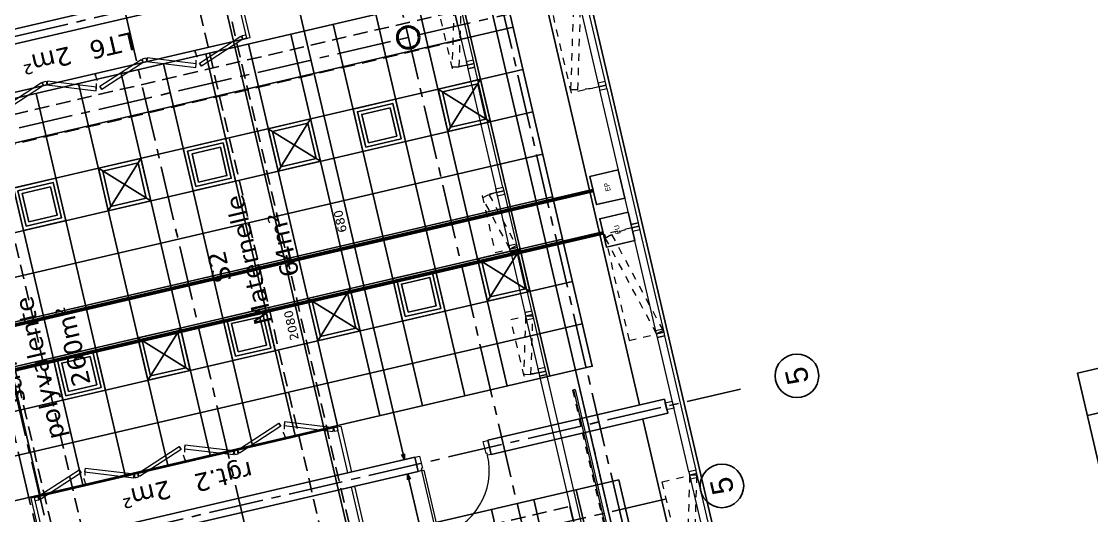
# Model space of a CAD drawing. Header units: metres. Extents: x -49 to 867749, y -579737 to 170817.
# Drawn here: x 867387.29 to 867402.02, y -409032.37 to -409025.56 of the extents above; entities that cross this region are included whole.
import ezdxf
from ezdxf.enums import TextEntityAlignment as Align

# ---------------------------------------------------------------- set-up
doc = ezdxf.new("R2010")
doc.units = ezdxf.units.M
doc.header["$MEASUREMENT"] = 0
doc.header["$PDMODE"] = 3
doc.header["$PDSIZE"] = 0.1
for name, pattern in [('01', [0.15, 0.1, -0.05]), ('02', [0.28, 0.2, -0.08]), ('AXES2', [1.125, 0.75, -0.125, 0.125, -0.125]), ('CACHE2', [0.1875, 0.125, -0.0625]), ('POINTILLE', [0.25, 0, -0.25])]:
    doc.linetypes.add(name, pattern=pattern)
for name, color, linetype in [('00-AXE-0.00', 14, 'AXES2'), ('01-CLOISON-0.25', 3, 'Continuous'), ('01-DOUBLAGE-0.0x', 6, 'Continuous'), ('01-SANITAIRE-0.15', 44, 'Continuous'), ('02-VU-CACHE-02-0.10', 133, '02'), ('06-COT-50&100-0.20', 2, 'Continuous'), ('06-TXT-DIVERS-0.20', 70, 'Continuous'), ('06-TXT-ETIQUETTES SURFACES', 210, 'Continuous'), ('07-PLAFONDS-0.13', 5, 'Continuous'), ('08-VU-0.08', 56, 'Continuous'), ('08-VU-0.13', 44, 'Continuous')]:
    doc.layers.add(name, color=color, linetype=linetype)
doc.layers.add('01-BETON-0.40', color=4, linetype='Continuous', lineweight=40)
doc.layers.add('01-MEN-CP-0.15', color=2, linetype='Continuous', lineweight=18)
doc.styles.add('COT', font='verdana.ttf')
doc.styles.add('locaux 100', font='verdana.ttf', dxfattribs={"height": 0.22})
doc.styles.add('locaux 20', font='verdana.ttf', dxfattribs={"height": 0.07})
doc.styles.get("Standard").update_dxf_attribs({"font": 'arial.ttf'})
doc.dimstyles.new('COT50', dxfattribs={"dimtxt": 0.12, "dimasz": 0.08, "dimexe": 0.05, "dimexo": 0, "dimgap": 0.05, "dimtad": 1, "dimdec": 0, "dimlfac": 100, "dimzin": 0, "dimdsep": 46, "dimtxsty": 'COT', "dimblk": 'OPEN30', "dimcen": 0.04, "dimdle": 0.05, "dimclrd": 256, "dimclre": 256, "dimclrt": 6, "dimadec": 0, "dimazin": 0, "dimtm": 1e-09, "dimtfac": 1, "dimtdec": 0, "dimtmove": 1, "dimatfit": 0, "dimldrblk": 'OPEN30', "dimfxl": 0.05, "dimfxlon": 1, "dimtolj": 1, "dimtzin": 0, "dimlwd": -1, "dimlwe": -1, "dimarcsym": 0})

# ---------------------------------------------------------------- blocks, each defined once
blk = doc.blocks.new('fen150')
at = {"linetype": '01'}
blk.add_lwpolyline([(-1.55, 0), (-1.55, 0.388), (-0.05, 0.388), (-0.05, 0)], dxfattribs=at)
blk.add_lwpolyline([(-1.525, 0.292), (-0.076, -0.097), (-0.05, 0), (-1.499, 0.388)], close=True, dxfattribs=at)
for points in [[(-1.6, -0.1), (-1.55, -0.1), (-1.55, 0), (-1.6, 0)], [(-1.55, -0.1), (-1.5, -0.1), (-1.5, 0), (-1.55, 0)], [(-0.05, -0.1), (0, -0.1), (0, 0), (-0.05, 0)], [(-1.55, -0.1), (-0.05, -0.1), (-0.05, 0), (-1.55, 0)], [(-0.1, -0.1), (-0.05, -0.1), (-0.05, 0), (-0.1, 0)]]:
    blk.add_lwpolyline(points, close=True)
blk.add_arc((-0.05, 0), 1.5, 165, 180, dxfattribs=at)
blk = doc.blocks.new('_Open30')
at = {"color": 0, "linetype": 'ByBlock', "lineweight": -2}
for p, q in [((-1, 0.27), (0, 0)), ((0, 0), (-1, -0.27)), ((0, 0), (-1, 0))]:
    blk.add_line(p, q, dxfattribs=at)
blk = doc.blocks.new('*D165')
at = {"layer": '06-COT-50&100-0.20', "transparency": 16777216}
for p, q in [((867392.653, -409031.785), (867392.555, -409031.808)), ((867394.129, -409038.341), (867392.622, -409031.875)), ((867394.099, -409038.43), (867394.196, -409038.408))]:
    blk.add_line(p, q, dxfattribs=at)
at = {"layer": 'Defpoints', "color": 0, "transparency": 16777216}
for p in [(867392.604, -409031.797), (867392.75, -409031.763), (867393.466, -409038.578)]:
    blk.add_point(p, dxfattribs=at)
at = {"layer": '06-COT-50&100-0.20', "transparency": 16777216, "xscale": 0.08, "yscale": 0.08, "zscale": 0.08}
for p, rotation in [((867392.604, -409031.797), 103.1212703830424), ((867394.148, -409038.419), 283.1212703830424)]:
    blk.add_blockref('_Open30', p, dxfattribs=dict(at, rotation=rotation))
at = {"layer": '06-COT-50&100-0.20', "color": 6, "transparency": 16777216, "insert": (867393.266, -409035.133), "char_height": 0.12, "attachment_point": 5, "rotation": 103.1213, "style": 'COT'}
blk.add_mtext('\\A1;680', dxfattribs=at)
blk = doc.blocks.new('*D166')
at = {"layer": '06-COT-50&100-0.20', "transparency": 16777216}
for p, q in [((867391.064, -409024.97), (867390.967, -409024.992)), ((867392.54, -409031.524), (867391.033, -409025.059)), ((867392.607, -409031.59), (867392.51, -409031.613))]:
    blk.add_line(p, q, dxfattribs=at)
at = {"layer": 'Defpoints', "color": 0, "transparency": 16777216}
for p in [(867391.162, -409024.947), (867391.015, -409024.981), (867392.705, -409031.568)]:
    blk.add_point(p, dxfattribs=at)
at = {"layer": '06-COT-50&100-0.20', "transparency": 16777216, "xscale": 0.08, "yscale": 0.08, "zscale": 0.08}
for p, rotation in [((867391.015, -409024.981), 103.1212703830424), ((867392.559, -409031.602), 283.1212703830424)]:
    blk.add_blockref('_Open30', p, dxfattribs=dict(at, rotation=rotation))
at = {"layer": '06-COT-50&100-0.20', "color": 6, "transparency": 16777216, "insert": (867391.677, -409028.317), "char_height": 0.12, "attachment_point": 5, "rotation": 103.1213, "style": 'COT'}
blk.add_mtext('\\A1;680', dxfattribs=at)
blk = doc.blocks.new('Eclairage-Pl-60x60')
for p, q in [((-0.3, 0.3), (0.3, -0.3)), ((-0.3, -0.3), (0.3, 0.3))]:
    blk.add_line(p, q)
for points in [[(-0.3, -0.3), (0.3, -0.3), (0.3, 0.3), (-0.3, 0.3)], [(-0.25, -0.25), (0.25, -0.25), (0.25, 0.25), (-0.25, 0.25)]]:
    blk.add_lwpolyline(points, close=True)
blk = doc.blocks.new('P90-20')
at = {"linetype": 'Continuous'}
for points in [[(-0.05, 0.929), (-0.05, 0), (-0.08, 0), (-0.08, 0.929)], [(-0.965, -0.03), (-0.965, -0.2), (-1.03, -0.2), (-1.03, 0), (-0.98, 0), (-0.98, -0.03)], [(0, 0), (0, -0.2), (-0.065, -0.2), (-0.065, -0.03), (-0.05, -0.03), (-0.05, 0)]]:
    blk.add_lwpolyline(points, close=True, dxfattribs=at)
blk.add_arc((-0.043, -0.006), 0.937, 92.2388, 179.6062, dxfattribs=at)
at = {"linetype": 'Continuous', "text_generation_flag": 6}
blk.add_attdef('TEXTE', text='', height=0.08, rotation=90, dxfattribs=at).set_placement((-0.188, 0.469), align=Align.CENTER)
blk = doc.blocks.new('fen80')
at = {"linetype": '01'}
blk.add_lwpolyline([(0.849, 0.11), (0.076, -0.097), (0.05, 0), (0.823, 0.207)], close=True, dxfattribs=at)
blk.add_lwpolyline([(0.85, 0), (0.85, 0.207), (0.05, 0.207), (0.05, 0)], dxfattribs=at)
for points in [[(0.05, -0.1), (0, -0.1), (0, 0), (0.05, 0)], [(0.1, -0.1), (0.05, -0.1), (0.05, 0), (0.1, 0)], [(0.85, -0.1), (0.05, -0.1), (0.05, 0), (0.85, 0)], [(0.85, -0.1), (0.8, -0.1), (0.8, 0), (0.85, 0)], [(0.9, -0.1), (0.85, -0.1), (0.85, 0), (0.9, 0)]]:
    blk.add_lwpolyline(points, close=True)
blk.add_arc((0.05, 0), 0.8, 0, 14.9998, dxfattribs=at)
blk = doc.blocks.new('*D843')
at = {"layer": '06-COT-50&100-0.20', "transparency": 16777216}
for p, q in [((867388.705, -409019.608), (867388.802, -409019.585)), ((867393.457, -409039.774), (867388.771, -409019.674)), ((867393.426, -409039.863), (867393.523, -409039.841))]:
    blk.add_line(p, q, dxfattribs=at)
at = {"layer": 'Defpoints', "color": 0, "transparency": 16777216}
for p in [(867388.753, -409019.597), (867387.7, -409019.842), (867393.042, -409039.953)]:
    blk.add_point(p, dxfattribs=at)
at = {"layer": '06-COT-50&100-0.20', "transparency": 16777216, "xscale": 0.08, "yscale": 0.08, "zscale": 0.08}
for p, rotation in [((867388.753, -409019.597), 103.1212703830424), ((867393.475, -409039.852), 283.1212703830424)]:
    blk.add_blockref('_Open30', p, dxfattribs=dict(at, rotation=rotation))
at = {"layer": '06-COT-50&100-0.20', "color": 6, "transparency": 16777216, "insert": (867391.004, -409029.75), "char_height": 0.12, "attachment_point": 5, "rotation": 103.1213, "style": 'COT'}
blk.add_mtext('\\A1;2080', dxfattribs=at)

msp = doc.modelspace()

# ---------------------------------------------------------------- linework, layer by layer
at = {"layer": '00-AXE-0.00'}
for p, q in [((867401.698, -409058.806), (867387.654, -408998.554)), ((867400.665, -409060.323), (867386.62, -409000.071)), ((867394.24, -409060.853), (867380.195, -409000.601)), ((867397.044, -409061.167), (867382.999, -409000.915)), ((867394.31, -409061.804), (867380.266, -409001.552)), ((867395.594, -409023.811), (867380.907, -409027.234)), ((867394.561, -409025.328), (867379.874, -409028.751)), ((867397.183, -409030.627), (867382.496, -409034.05)), ((867396.15, -409032.143), (867381.463, -409035.567))]:
    msp.add_line(p, q, dxfattribs=at)
at = {"layer": '00-AXE-0.00', "linetype": 'Continuous'}
for centre in [(867397.962, -409030.445), (867396.929, -409031.962)]:
    msp.add_circle(centre, 0.3, dxfattribs=at)
at = {"layer": '01-BETON-0.40'}
msp.add_circle((867392.613, -409025.782), 0.15, dxfattribs=at)
at = {"layer": '01-CLOISON-0.25'}
for points in [[(867391.116, -409024.752), (867391.162, -409024.947), (867384.291, -409026.548), (867384.245, -409026.354)], [(867396.138, -409030.768), (867393.708, -409031.334), (867393.753, -409031.529), (867396.183, -409030.962)], [(867392.75, -409031.763), (867392.705, -409031.568), (867385.834, -409033.169), (867385.879, -409033.364)]]:
    msp.add_lwpolyline(points, close=True, dxfattribs=at)
at = {"layer": '01-DOUBLAGE-0.0x', "linetype": 'POINTILLE', "ltscale": 0.1}
msp.add_lwpolyline([(867394.91, -409030.635), (867394.876, -409030.643), (867395.858, -409034.855), (867395.955, -409034.833), (867394.973, -409030.621)], dxfattribs=at)
at = {"layer": '01-MEN-CP-0.15'}
for points in [[(867390.238, -409025.162), (867390.386, -409025.795), (867390.435, -409025.784), (867390.287, -409025.151)], [(867390.31, -409025.765), (867390.337, -409025.806), (867389.768, -409026.178), (867389.74, -409026.136)], [(867390.375, -409025.746), (867390.386, -409025.795), (867390.337, -409025.806), (867390.326, -409025.758)], [(867388.937, -409026.085), (867388.964, -409026.126), (867388.395, -409026.498), (867388.367, -409026.456)], [(867389.001, -409026.066), (867389.013, -409026.115), (867388.964, -409026.126), (867388.953, -409026.078)], [(867389.019, -409026.065), (867389.013, -409026.115), (867389.688, -409026.197), (867389.694, -409026.147)], [(867393.916, -409027.848), (867393.53, -409026.192), (867393.433, -409026.215), (867393.819, -409027.87)], [(867387.564, -409026.405), (867387.591, -409026.447), (867387.021, -409026.818), (867386.994, -409026.776)], [(867387.628, -409026.387), (867387.64, -409026.435), (867387.591, -409026.447), (867387.58, -409026.398)], [(867387.646, -409026.386), (867387.64, -409026.435), (867388.315, -409026.517), (867388.321, -409026.467)], [(867395.345, -409026.487), (867395.776, -409028.336), (867395.679, -409028.359), (867395.248, -409026.51)], [(867394.023, -409028.747), (867394.216, -409029.575), (867394.314, -409029.552), (867394.121, -409028.724)], [(867396.14, -409029.894), (867396.571, -409031.745), (867396.474, -409031.767), (867396.042, -409029.917)], [(867394.42, -409030.451), (867394.935, -409032.657), (867395.032, -409032.634), (867394.518, -409030.428)], [(867396.247, -409030.794), (867396.269, -409030.891), (867396.172, -409030.914), (867396.149, -409030.816)], [(867390.288, -409031.512), (867390.261, -409031.47), (867390.831, -409031.098), (867390.858, -409031.14)], [(867391.58, -409031.211), (867391.585, -409031.161), (867390.91, -409031.08), (867390.904, -409031.129)], [(867391.646, -409031.199), (867391.634, -409031.15), (867391.585, -409031.161), (867391.597, -409031.21)], [(867391.782, -409031.783), (867391.634, -409031.15), (867391.683, -409031.139), (867391.83, -409031.772)], [(867388.915, -409031.832), (867388.888, -409031.79), (867389.457, -409031.418), (867389.485, -409031.46)], [(867390.206, -409031.531), (867390.212, -409031.481), (867389.537, -409031.4), (867389.531, -409031.45)], [(867390.272, -409031.519), (867390.261, -409031.47), (867390.212, -409031.481), (867390.224, -409031.53)], [(867387.542, -409032.152), (867387.515, -409032.11), (867388.084, -409031.739), (867388.111, -409031.78)], [(867388.833, -409031.851), (867388.839, -409031.801), (867388.164, -409031.72), (867388.158, -409031.77)], [(867388.899, -409031.839), (867388.888, -409031.79), (867388.839, -409031.801), (867388.85, -409031.85)], [(867391.827, -409031.978), (867391.975, -409032.611), (867392.023, -409032.599), (867391.876, -409031.966)], [(867387.613, -409032.755), (867387.466, -409032.121), (867387.417, -409032.133), (867387.565, -409032.766)], [(867387.477, -409032.17), (867387.466, -409032.121), (867387.515, -409032.11), (867387.526, -409032.159)]]:
    msp.add_lwpolyline(points, close=True, dxfattribs=at)
msp.add_lwpolyline([(867394.91, -409030.635), (867395.387, -409032.682), (867395.368, -409032.686), (867394.891, -409030.64)], dxfattribs=at)
at = {"layer": '01-MEN-CP-0.15', "linetype": '01', "ltscale": 0.5}
for centre, start, end in [((867390.337, -409025.806), 193.1213, 213.1213), ((867389.013, -409026.115), 353.1213, 13.1213), ((867387.64, -409026.435), 353.1213, 13.1213), ((867388.964, -409026.126), 193.1213, 213.1213), ((867390.261, -409031.47), 13.1213, 33.1213), ((867391.585, -409031.161), 173.1213, 193.1213), ((867388.888, -409031.79), 13.1213, 33.1213), ((867390.212, -409031.481), 173.1213, 193.1213), ((867387.515, -409032.11), 13.1213, 33.1213), ((867388.839, -409031.801), 173.1213, 193.1213)]:
    msp.add_arc(centre, 0.68, start, end, dxfattribs=at)
at = {"layer": '01-SANITAIRE-0.15', "linetype": '02'}
msp.add_lwpolyline([(867397.937, -409052.804), (867396.035, -409044.645), (867393.875, -409043.151), (867386.021, -409009.458), (867385.482, -409009.123), (867377.75, -409010.925), (867377.415, -409011.464), (867378.506, -409016.144), (867378.116, -409016.235), (867376.987, -409011.394), (867377.497, -409010.573), (867385.553, -409008.696), (867386.373, -409009.206), (867394.229, -409042.91), (867396.39, -409044.404), (867398.444, -409053.216), (867397.552, -409054.651), (867392.356, -409055.862), (867392.265, -409055.472), (867397.299, -409054.299), (867398.017, -409053.145)], dxfattribs=at)
msp.add_lwpolyline([(867397.376, -409053.039), (867395.504, -409045.007), (867389.677, -409040.978), (867382.633, -409010.761), (867382.095, -409010.426), (867378.35, -409011.299), (867378.015, -409011.838), (867378.992, -409016.03), (867378.603, -409016.121), (867377.588, -409011.767), (867378.098, -409010.947), (867382.165, -409009.999), (867382.985, -409010.509), (867390.031, -409040.737), (867395.858, -409044.766), (867397.803, -409053.11), (867397.173, -409054.123), (867392.22, -409055.277), (867392.129, -409054.888), (867396.921, -409053.771)], close=True, dxfattribs=at)
at = {"layer": '01-SANITAIRE-0.15'}
for points in [[(867395.594, -409027.996), (867395.594, -409027.996), (867395.503, -409027.606), (867395.503, -409027.606), (867395.113, -409027.697), (867395.113, -409027.697), (867395.204, -409028.086), (867395.204, -409028.086)], [(867395.73, -409028.58), (867395.73, -409028.58), (867395.639, -409028.19), (867395.639, -409028.19), (867395.249, -409028.281), (867395.249, -409028.281), (867395.34, -409028.671), (867395.34, -409028.671)]]:
    msp.add_lwpolyline(points, close=True, dxfattribs=at)
at = {"layer": '01-SANITAIRE-0.15', "linetype": 'AXES2', "const_width": 0.05}
msp.add_lwpolyline([(867381.101, -409031.168), (867395.159, -409027.892)], dxfattribs=at)
at = {"layer": '01-SANITAIRE-0.15', "linetype": 'CACHE2', "const_width": 0.05}
msp.add_lwpolyline([(867381.237, -409031.753), (867395.295, -409028.476)], dxfattribs=at)
at = {"layer": '02-VU-CACHE-02-0.10'}
for points in [[(867383.475, -409028.117), (867383.384, -409027.728), (867393.25, -409025.428), (867393.34, -409025.818)], [(867385.064, -409034.933), (867384.973, -409034.543), (867394.838, -409032.244), (867394.929, -409032.633)]]:
    msp.add_lwpolyline(points, close=True, dxfattribs=at)
at = {"layer": '07-PLAFONDS-0.13'}
for p, q in [((867394.56, -409030.45), (867393.334, -409025.191)), ((867393.975, -409030.587), (867392.749, -409025.328)), ((867393.391, -409030.723), (867392.165, -409025.464)), ((867394.054, -409025.64), (867385.289, -409027.683)), ((867392.807, -409030.859), (867391.581, -409025.6)), ((867392.222, -409030.995), (867390.996, -409025.736)), ((867391.054, -409031.268), (867389.828, -409026.009)), ((867391.638, -409031.132), (867390.412, -409025.873)), ((867390.469, -409031.404), (867389.243, -409026.145)), ((867394.191, -409026.224), (867385.426, -409028.267)), ((867389.885, -409031.54), (867388.659, -409026.281)), ((867389.301, -409031.676), (867388.075, -409026.417)), ((867388.716, -409031.813), (867387.49, -409026.554)), ((867388.132, -409031.949), (867386.906, -409026.69)), ((867394.327, -409026.808), (867385.562, -409028.851)), ((867387.548, -409032.085), (867386.322, -409026.826)), ((867394.463, -409027.393), (867385.698, -409029.436)), ((867394.599, -409027.977), (867385.834, -409030.02)), ((867394.735, -409028.561), (867385.97, -409030.604)), ((867394.872, -409029.146), (867386.107, -409031.189)), ((867409.557, -409029.22), (867401.961, -409030.991)), ((867395.008, -409029.73), (867386.243, -409031.773)), ((867396.15, -409037.274), (867394.924, -409032.015)), ((867395.566, -409037.41), (867394.34, -409032.151)), ((867394.982, -409037.546), (867393.756, -409032.287))]:
    msp.add_line(p, q, dxfattribs=at)
for points in [[(867386.379, -409032.357), (867385.153, -409027.098), (867393.918, -409025.055), (867395.144, -409030.314)], [(867403.05, -409035.666), (867401.824, -409030.407), (867409.421, -409028.636), (867410.647, -409033.895)], [(867387.97, -409039.181), (867386.744, -409033.922), (867395.509, -409031.879), (867396.735, -409037.138)]]:
    msp.add_lwpolyline(points, close=True, dxfattribs=at)
at = {"layer": '07-PLAFONDS-0.13', "color": 1}
for points in [[(867391.989, -409027.353), (867391.853, -409026.769), (867392.438, -409026.633), (867392.574, -409027.217)], [(867392.027, -409027.293), (867391.913, -409026.806), (867392.4, -409026.693), (867392.514, -409027.18)], [(867392.064, -409027.233), (867391.973, -409026.843), (867392.363, -409026.753), (867392.454, -409027.142)], [(867389.652, -409027.898), (867389.516, -409027.314), (867390.1, -409027.177), (867390.236, -409027.762)], [(867389.689, -409027.838), (867389.576, -409027.351), (867390.063, -409027.237), (867390.176, -409027.724)], [(867389.727, -409027.778), (867389.636, -409027.388), (867390.026, -409027.297), (867390.116, -409027.687)], [(867387.315, -409028.443), (867387.179, -409027.858), (867387.763, -409027.722), (867387.899, -409028.307)], [(867387.352, -409028.383), (867387.239, -409027.896), (867387.726, -409027.782), (867387.839, -409028.269)], [(867387.389, -409028.323), (867387.299, -409027.933), (867387.688, -409027.842), (867387.779, -409028.232)], [(867392.534, -409029.69), (867392.398, -409029.106), (867392.982, -409028.97), (867393.119, -409029.554)], [(867392.572, -409029.63), (867392.458, -409029.143), (867392.945, -409029.03), (867393.059, -409029.517)], [(867392.609, -409029.57), (867392.518, -409029.181), (867392.908, -409029.09), (867392.998, -409029.48)], [(867390.197, -409030.235), (867390.061, -409029.651), (867390.645, -409029.515), (867390.781, -409030.099)], [(867390.234, -409030.175), (867390.121, -409029.688), (867390.608, -409029.575), (867390.721, -409030.062)], [(867390.272, -409030.115), (867390.181, -409029.726), (867390.57, -409029.635), (867390.661, -409030.024)], [(867387.86, -409030.78), (867387.723, -409030.196), (867388.308, -409030.06), (867388.444, -409030.644)], [(867387.897, -409030.72), (867387.783, -409030.233), (867388.27, -409030.12), (867388.384, -409030.607)], [(867387.934, -409030.66), (867387.843, -409030.27), (867388.233, -409030.18), (867388.324, -409030.569)]]:
    msp.add_lwpolyline(points, close=True, dxfattribs=at)
at = {"layer": '08-VU-0.08'}
msp.add_line((867396.948, -409039.094), (867392.227, -409018.838), dxfattribs=at)
at = {"layer": '08-VU-0.13'}
for p, q in [((867397.971, -409037.528), (867393.249, -409017.273)), ((867395.797, -409030.847), (867394.254, -409024.226)), ((867386.218, -409026.767), (867390.405, -409025.791)), ((867387.466, -409032.121), (867391.634, -409031.15)), ((867397.386, -409037.664), (867395.842, -409031.042))]:
    msp.add_line(p, q, dxfattribs=at)

# ---------------------------------------------------------------- block references
at = {"layer": '01-MEN-CP-0.15'}
for name, p, rotation in [('fen150', (867394.885, -409024.952), 103.1212703798635), ('fen80', (867394.023, -409028.747), 103.121270379485), ('P90-20', (867392.75, -409031.763), 193.1212703823545), ('fen150', (867396.474, -409031.767), 103.1212703798635)]:
    msp.add_blockref(name, p, dxfattribs=dict(at, rotation=rotation))
at = {"layer": '01-MEN-CP-0.15', "xscale": -1}
for name, p, rotation in [('fen80', (867393.229, -409025.338), 103.1212703794849), ('fen150', (867396.042, -409029.917), 103.1212703798636), ('fen80', (867394.216, -409029.575), 103.1212703863595)]:
    msp.add_blockref(name, p, dxfattribs=dict(at, rotation=rotation))
at = {"layer": '07-PLAFONDS-0.13', "rotation": 103.1212703798635}
for p in [(867393.382, -409026.72), (867391.045, -409027.265), (867388.707, -409027.81), (867393.927, -409029.058), (867391.59, -409029.603), (867389.252, -409030.147)]:
    msp.add_blockref('Eclairage-Pl-60x60', p, dxfattribs=at)

# ---------------------------------------------------------------- texts
at = {"layer": '00-AXE-0.00'}
for p in [(867397.962, -409030.445), (867396.929, -409031.962)]:
    msp.add_text('5', height=0.3, rotation=103.1213, dxfattribs=at).set_placement(p, align=Align.MIDDLE_CENTER)
at = {"layer": '01-SANITAIRE-0.15', "char_height": 0.07, "width": 0.15887, "attachment_point": 5, "rotation": 103.1213, "style": 'locaux 20'}
for s, insert in [('EP', (867395.353, -409027.846)), ('EU', (867395.49, -409028.431))]:
    msp.add_mtext(s, dxfattribs=dict(at, insert=insert))
at = {"layer": '06-TXT-DIVERS-0.20', "char_height": 0.25, "width": 2.37148, "attachment_point": 5, "style": 'locaux 100'}
for s, insert, rotation in [('LT6', (867388.532, -409025.894), 193.1213), ('S2\\PMaternelle', (867390.218, -409028.895), 103.1213), ('salle polyvalente', (867387.372, -409030.378), 103.1213), ('rgt.2', (867390.06, -409031.803), 193.1213)]:
    msp.add_mtext(s, dxfattribs=dict(at, insert=insert, rotation=rotation))
at = {"layer": '06-TXT-ETIQUETTES SURFACES', "char_height": 0.25, "attachment_point": 5, "style": 'locaux 100'}
for s, insert, rotation in [('2m²', (867387.636, -409026.102), 193.1213), ('64m²', (867390.892, -409028.638), 103.1213), ('260m²', (867387.996, -409030.034), 103.1213), ('2m²', (867389.003, -409032.08), 193.1213)]:
    msp.add_mtext(s, dxfattribs=dict(at, insert=insert, rotation=rotation))

# ---------------------------------------------------------------- dimensions: what is measured, and where the dimension line sits
at = {"layer": '06-COT-50&100-0.20'}
for base, p1, p2, picture, middle in [((867388.753, -409019.597), (867393.042, -409039.953), (867387.7, -409019.842), '*D843', (867391.004, -409029.75)), ((867391.015, -409024.981), (867392.705, -409031.568), (867391.162, -409024.947), '*D166', (867391.677, -409028.317)), ((867392.604, -409031.797), (867393.466, -409038.578), (867392.75, -409031.763), '*D165', (867393.266, -409035.133))]:
    dim = msp.add_linear_dim(base=base, p1=p1, p2=p2, angle=103.1213, dimstyle='COT50', dxfattribs=at)
    dim.commit()
    dim.dimension.update_dxf_attribs({"geometry": picture, "text_midpoint": middle})

doc.saveas('drawing.dxf')
